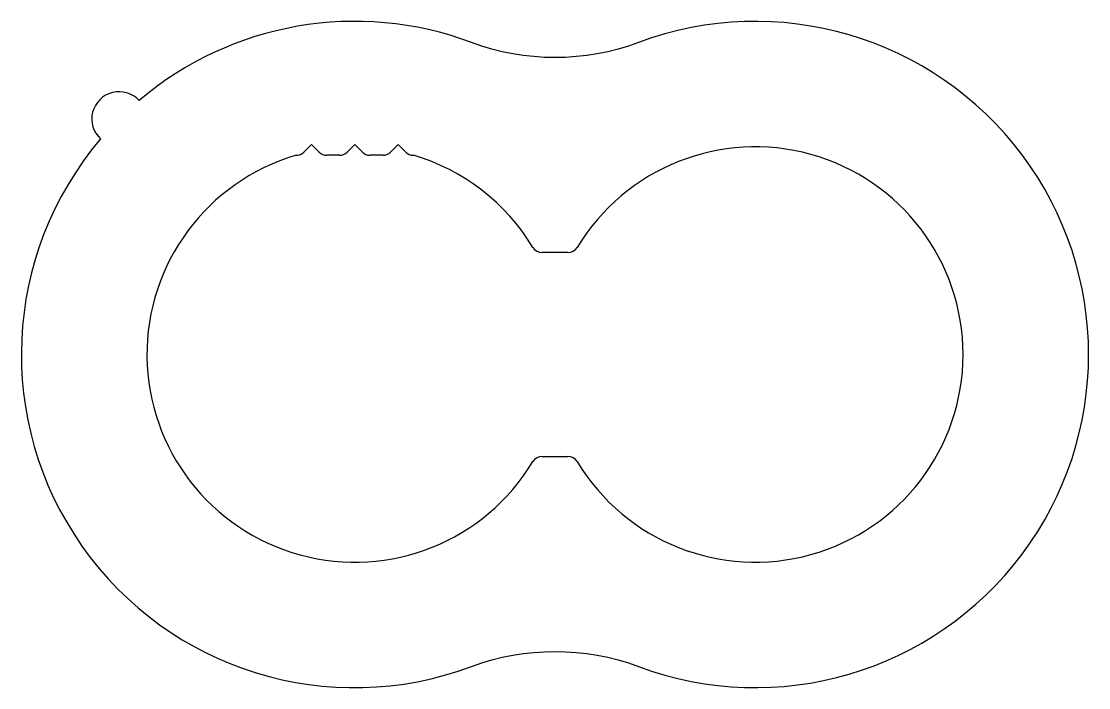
# Model space of a CAD drawing. Extents: x -10.8 to 13.8, y 9.2 to 24.6.
import ezdxf

# ---------------------------------------------------------------- set-up
doc = ezdxf.new("R2010")
doc.units = 0
doc.layers.get('0').update_dxf_attribs({"linetype": 'CONTINUOUS'})

msp = doc.modelspace()

# ---------------------------------------------------------------- linework, layer by layer
for p, q in [((-4.124, 21.774), (-4.295, 21.603)), ((-3.942, 21.603), (-4.113, 21.774)), ((-3.124, 21.774), (-3.295, 21.603)), ((-2.942, 21.603), (-3.113, 21.774)), ((-2.124, 21.774), (-2.295, 21.603)), ((-1.942, 21.603), (-2.113, 21.774)), ((-3.472, 21.53), (-3.765, 21.53)), ((-2.472, 21.53), (-2.765, 21.53)), ((1.805, 19.279), (1.208, 19.279)), ((1.208, 14.569), (1.805, 14.569))]:
    msp.add_line(p, q)
msp.add_lwpolyline([(-8.99, 21.906, 0.773287), (-0.423, 9.712, -0.180751), (3.436, 9.712, 1.441262), (3.436, 24.137, -0.180751), (-0.423, 24.137, 0.272141), (-8.1, 22.796, 1.041772)], format="xyb", close=True)
for centre, radius, start, end in [((-4.118, 21.768), 0.008, 45, 135), ((-3.119, 21.768), 0.008, 45, 135), ((-2.119, 21.768), 0.008, 45, 135), ((6.131, 16.924), 4.8, 211.0537, 148.9463), ((-3.119, 16.924), 4.8, 106.3778, 328.9463), ((-4.472, 21.78), 0.25, 270, 315), ((-3.765, 21.78), 0.25, 225, 270), ((-3.472, 21.78), 0.25, 270, 315), ((-2.765, 21.78), 0.25, 225, 270), ((-2.472, 21.78), 0.25, 270, 315), ((-1.765, 21.78), 0.25, 225, 270), ((-3.119, 16.924), 4.8, 31.0537, 73.6222), ((1.208, 19.529), 0.25, 211.0537, 270), ((1.805, 19.529), 0.25, 270, 328.9463), ((1.208, 14.319), 0.25, 90, 148.9463), ((1.805, 14.319), 0.25, 31.0537, 90)]:
    msp.add_arc(centre, radius, start, end)

doc.saveas('drawing.dxf')
